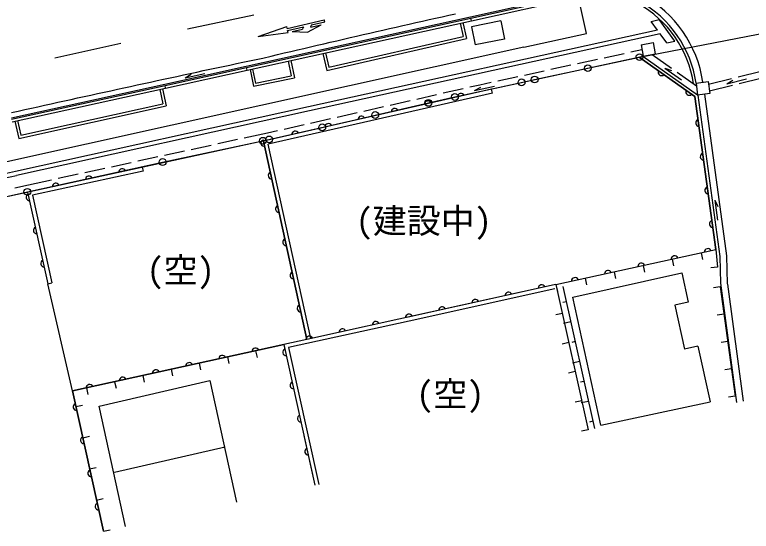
# Model space of a CAD drawing. Units: millimetres, scale not verified. Extents: x 40000 to 680000, y 20000 to 380000.
# Drawn here: x 202890 to 257046, y 266037 to 304046 of the extents above; entities that cross this region are included whole.
import ezdxf
from ezdxf.enums import TextEntityAlignment as Align

# ---------------------------------------------------------------- set-up
doc = ezdxf.new("R2010")
doc.units = ezdxf.units.MM
doc.header["$LTSCALE"] = 1000
for name, color, linetype, lineweight in [('M-BGD', 7, 'Continuous', 25), ('M-BMK-ROW', 30, 'Continuous', 25), ('M-STR-STRC', 7, 'Continuous', 25)]:
    doc.layers.add(name, color=color, linetype=linetype, lineweight=lineweight)
doc.styles.add('ＭＳ ゴシック', font='')
doc.styles.get('ＭＳ ゴシック').set_extended_font_data('MS Gothic')

msp = doc.modelspace()

# ---------------------------------------------------------------- linework, layer by layer
at = {"layer": 'M-BGD'}
for p, q in [((236408, 303899), (245463, 305904)), ((236430, 303801), (245483, 305806)), ((236473, 303606), (244331, 305346)), ((244943, 302665), (244335, 305346)), ((219908, 300250), (236408, 303899)), ((219930, 300152), (236430, 303801)), ((219973, 299957), (236473, 303606)), ((235631, 303419), (235857, 302446)), ((235826, 303462), (236098, 302296)), ((236473, 303606), (236430, 303801)), ((238630, 303589), (236473, 303159)), ((238630, 303589), (238897, 302248)), ((249687, 303557), (250268, 303694)), ((250156, 302914), (249687, 303557)), ((251422, 302111), (250268, 303694)), ((250156, 302914), (224499, 297275)), ((236473, 303159), (236739, 301819)), ((250349, 302649), (224563, 296982)), ((225841, 299951), (236098, 302296)), ((225991, 300190), (235857, 302446)), ((238897, 302248), (236739, 301819)), ((240314, 301664), (244943, 302665)), ((250841, 301974), (250349, 302649)), ((240314, 301664), (176256, 287439)), ((248943, 301842), (249827, 302010)), ((248943, 301842), (249104, 300996)), ((249827, 302010), (249988, 301164)), ((250849, 301976), (251422, 302111)), ((225553, 301191), (225841, 299951)), ((225748, 301234), (225991, 300190)), ((246225, 300882), (247690, 301201)), ((248179, 301307), (249008, 301487)), ((249104, 300996), (249988, 301164)), ((249756, 301120), (251180, 300114)), ((222993, 300625), (223213, 299557)), ((223189, 300668), (223450, 299402)), ((237197, 298409), (249104, 300996)), ((244270, 300457), (245736, 300776)), ((252892, 298019), (248796, 300929)), ((248796, 300929), (252892, 298019)), ((249073, 300991), (253098, 298146)), ((213922, 298930), (219908, 300250)), ((213944, 298833), (219930, 300152)), ((219973, 299957), (219930, 300152)), ((220384, 300047), (220596, 299018)), ((242316, 300033), (243782, 300351)), ((250679, 300109), (251904, 299243)), ((250679, 300109), (251174, 299942)), ((213987, 298637), (219973, 299957)), ((215413, 299409), (216878, 299732)), ((215413, 299409), (215869, 299664)), ((220189, 300004), (220440, 298782)), ((220596, 299018), (223213, 299557)), ((238407, 299183), (239873, 299502)), ((240361, 299608), (241827, 299927)), ((251588, 299825), (253012, 298819)), ((256087, 299484), (257785, 299904)), ((220440, 298782), (223450, 299402)), ((237089, 298897), (237918, 299077)), ((252986, 299018), (253879, 299133)), ((252986, 299018), (253101, 298127)), ((253879, 299133), (253993, 298242)), ((253903, 298944), (255601, 299364)), ((255245, 298969), (256702, 299329)), ((255245, 298969), (255695, 299234)), ((256150, 298985), (257847, 299405)), ((202640, 296460), (213922, 298930)), ((202662, 296362), (213944, 298833)), ((202705, 296167), (213986, 298637)), ((213549, 298542), (213786, 297487)), ((213745, 298584), (214025, 297334)), ((213986, 298637), (213944, 298833)), ((237953, 298571), (221175, 294743)), ((237953, 298571), (221175, 294743)), ((221579, 294865), (237197, 298409)), ((234400, 298287), (235863, 298619)), ((236350, 298729), (237089, 298897)), ((236699, 298473), (238165, 298792)), ((236699, 298473), (237156, 298726)), ((238019, 298278), (237953, 298571)), ((253967, 298445), (255664, 298865)), ((238019, 298278), (221531, 294517)), ((232449, 297844), (233912, 298176)), ((254430, 286766), (252892, 298019)), ((252892, 298019), (254430, 286766)), ((253993, 298242), (253101, 298127)), ((253112, 298128), (254728, 286254)), ((203189, 294947), (214025, 297334)), ((203340, 295185), (213786, 297487)), ((230499, 297402), (231962, 297733)), ((224499, 297275), (202944, 292519)), ((224563, 296982), (203009, 292226)), ((226598, 296517), (228061, 296848)), ((228548, 296959), (230011, 297291)), ((203101, 296255), (203340, 295185)), ((224648, 296074), (226110, 296406)), ((202906, 296211), (203189, 294947)), ((222697, 295631), (224160, 295963)), ((219766, 294983), (221471, 295353)), ((221471, 295353), (222210, 295521)), ((204000, 291048), (221579, 294865)), ((217812, 294559), (219278, 294877)), ((224358, 280150), (221175, 294743)), ((221175, 294743), (224358, 280150)), ((215857, 294134), (217323, 294453)), ((224651, 280215), (221531, 294517)), ((211949, 293286), (213414, 293604)), ((213903, 293710), (215369, 294028)), ((209994, 292861), (211460, 293180)), ((202944, 292519), (175654, 286413)), ((212267, 292829), (203839, 290999)), ((212267, 292829), (203839, 290999)), ((212331, 292536), (204197, 290769)), ((208040, 292437), (209505, 292755)), ((212267, 292829), (212331, 292536)), ((175720, 286120), (203009, 292226)), ((203892, 291537), (205597, 291907)), ((206085, 292013), (207551, 292331)), ((202891, 291313), (203892, 291537)), ((178086, 285268), (204000, 291048)), ((203839, 290999), (205335, 284247)), ((203839, 290999), (205335, 284247)), ((204197, 290769), (205628, 284312)), ((254369, 290406), (254571, 288919)), ((254369, 290406), (254585, 289930)), ((253363, 286533), (253470, 286044)), ((254430, 286766), (254568, 285471)), ((251228, 286066), (251335, 285578)), ((254728, 286254), (254780, 284285)), ((249093, 285599), (249200, 285111)), ((254568, 285471), (254071, 285418)), ((243932, 283272), (251937, 285042)), ((246958, 285132), (247065, 284644)), ((251937, 285042), (252402, 282890)), ((244823, 284666), (244930, 284177)), ((205335, 284247), (205628, 284312)), ((207128, 276362), (205335, 284247)), ((242542, 284167), (224358, 280150)), ((242542, 284167), (231829, 281799)), ((242606, 283874), (231893, 281506)), ((242688, 284199), (242200, 284091)), ((242688, 284199), (245054, 273508)), ((242688, 284199), (242795, 283710)), ((243201, 284042), (245509, 273595)), ((254763, 284025), (254268, 283956)), ((254763, 284025), (255874, 275976)), ((254780, 284285), (255969, 275517)), ((245996, 273840), (243932, 283272)), ((243449, 282918), (243198, 282863)), ((252402, 282890), (251431, 282670)), ((251431, 282670), (252140, 279431)), ((243161, 282061), (242673, 281953)), ((255041, 282013), (254546, 281944)), ((231893, 281506), (223029, 279550)), ((243773, 281453), (243245, 281337)), ((224358, 280150), (222672, 279778)), ((255318, 280000), (254823, 279932)), ((222672, 279778), (207128, 276362)), ((222672, 279778), (224966, 269426)), ((222672, 279778), (222779, 279290)), ((223029, 279550), (224446, 273142)), ((243634, 279922), (243146, 279814)), ((244096, 279989), (243845, 279933)), ((253126, 279647), (252140, 279431)), ((253126, 279647), (254020, 275564)), ((220599, 279323), (220706, 278834)), ((216454, 278412), (216561, 277923)), ((218527, 278867), (218634, 278379)), ((244420, 278524), (243893, 278408)), ((214382, 277956), (214489, 277468)), ((255596, 277988), (255101, 277920)), ((212309, 277501), (212416, 277012)), ((244108, 277784), (243619, 277676)), ((209100, 275251), (217236, 277126)), ((210237, 277045), (210344, 276557)), ((217236, 277126), (219206, 268188)), ((244744, 277059), (244492, 277004)), ((207128, 276362), (209408, 266037)), ((207128, 276362), (209408, 266037)), ((208164, 276590), (208271, 276101)), ((255874, 275976), (255378, 275908)), ((255874, 275976), (255378, 275908)), ((207381, 275215), (207870, 275322)), ((211040, 266398), (209100, 275251)), ((244581, 275646), (244093, 275538)), ((245067, 275595), (244540, 275478)), ((245996, 273840), (254020, 275564)), ((245391, 274130), (245140, 274075)), ((245054, 273508), (244566, 273400)), ((245054, 273508), (244566, 273400)), ((207888, 272920), (208376, 273028)), ((224154, 273077), (224964, 269426)), ((224446, 273142), (225258, 269488)), ((210223, 270379), (218359, 272254)), ((208395, 270626), (208883, 270733)), ((208902, 268331), (209390, 268439)), ((209408, 266037), (209897, 266144))]:
    msp.add_line(p, q, dxfattribs=at)
for points in [[(242688, 284199), (254430, 286766), (254568, 285471)], [(209408, 266037), (207128, 276362), (222672, 279778)]]:
    msp.add_lwpolyline(points, dxfattribs=at)
for centre, radius, start, end in [((244800, 297792), 8283, 8.514, 61.0288), ((244800, 297792), 8083, 8.3885, 61.0288), ((250450, 299822), 256, 157.2869, 311.9261), ((252488, 298374), 256, 157.2869, 311.9261), ((235701, 297999), 256, 25.5325, 180.1717), ((233263, 297443), 256, 25.5325, 180.1717), ((230826, 296887), 256, 25.5325, 180.1717), ((228389, 296331), 256, 25.5325, 180.1717), ((253214, 296079), 256, 110.4667, 265.106), ((225951, 295775), 256, 25.5325, 180.1717), ((223514, 295219), 256, 25.5325, 180.1717), ((221189, 294594), 215, 56.5023, 287.0649), ((253552, 293602), 256, 110.4667, 265.106), ((210794, 292452), 256, 24.934, 179.5732), ((208351, 291921), 256, 24.934, 179.5732), ((221787, 292202), 256, 114.9881, 269.6273), ((205908, 291390), 256, 24.934, 179.5732), ((253891, 291125), 256, 110.4667, 265.106), ((203979, 290625), 256, 115.1742, 269.8134), ((222320, 289759), 256, 114.9881, 269.6273), ((254230, 288648), 256, 110.4667, 265.106), ((204520, 288184), 256, 115.1742, 269.8134), ((222853, 287317), 256, 114.9881, 269.6273), ((253848, 286581), 256, 25.014, 179.6533), ((205061, 285744), 256, 115.1742, 269.8134), ((251406, 286047), 256, 25.014, 179.6533), ((248964, 285513), 256, 25.014, 179.6533), ((223385, 284874), 256, 114.9881, 269.6273), ((246521, 284979), 256, 25.014, 179.6533), ((244079, 284445), 256, 25.014, 179.6533), ((241637, 283909), 256, 25.1362, 179.7754), ((239196, 283370), 256, 25.1362, 179.7754), ((236755, 282831), 256, 25.1362, 179.7754), ((223918, 282431), 256, 114.9881, 269.6273), ((234314, 282292), 256, 25.1362, 179.7754), ((231873, 281753), 256, 25.1362, 179.7754), ((229432, 281213), 256, 25.1362, 179.7754), ((226990, 280674), 256, 25.1362, 179.7754), ((224549, 280135), 256, 25.1373, 179.7709), ((220598, 279265), 256, 25.0761, 179.7153), ((218156, 278728), 256, 25.0761, 179.7153), ((222854, 279215), 256, 115.1774, 269.8166), ((215714, 278191), 256, 25.0761, 179.7153), ((213272, 277655), 256, 25.0761, 179.7153), ((210831, 277118), 256, 25.0761, 179.7153), ((208389, 276581), 256, 25.0761, 179.7153), ((223395, 276774), 256, 115.1774, 269.8166), ((207446, 275182), 256, 115.1355, 269.7747), ((223936, 274333), 256, 115.1774, 269.8166), ((207985, 272740), 256, 115.1355, 269.7747), ((224477, 271892), 256, 115.1774, 269.8166), ((208525, 270299), 256, 115.1355, 269.7747), ((209064, 267858), 256, 115.1355, 269.7747)]:
    msp.add_arc(centre, radius, start, end, dxfattribs=at)
at = {"layer": 'M-BMK-ROW'}
for p, q in [((248824, 300921), (258319, 302758)), ((245028, 300115), (248824, 300921)), ((241118, 299280), (245028, 300115)), ((235254, 297996), (240155, 299069)), ((240155, 299069), (241118, 299280)), ((233304, 297557), (235254, 297996)), ((229398, 296663), (233304, 297557)), ((225499, 295755), (229398, 296663)), ((221599, 294870), (225499, 295755)), ((213762, 293205), (221131, 294771)), ((221131, 294771), (221599, 294870)), ((203818, 291015), (213762, 293205)), ((197748, 289655), (203818, 291015))]:
    msp.add_line(p, q, dxfattribs=at)
for centre in [(248824, 300921), (245028, 300115), (241118, 299280), (240155, 299069), (235254, 297996), (233304, 297557), (229398, 296663), (225499, 295755), (221131, 294771), (221599, 294870), (213762, 293205), (203818, 291015)]:
    msp.add_circle(centre, 250, dxfattribs=at)
at = {"layer": 'M-STR-STRC'}
for p, q in [((215604, 303006), (220459, 304039)), ((233838, 303793), (234323, 303902)), ((234323, 303902), (234807, 304010)), ((234807, 304010), (235291, 304118)), ((222919, 303028), (225645, 303666)), ((222919, 303028), (225645, 303666)), ((224419, 302763), (225422, 303305)), ((224419, 302763), (225422, 303305)), ((224643, 303123), (225422, 303305)), ((224643, 303123), (225422, 303305)), ((224706, 303292), (225680, 303520)), ((224706, 303292), (225680, 303520)), ((225680, 303520), (225645, 303666)), ((231417, 303247), (231901, 303357)), ((231901, 303357), (232385, 303466)), ((232385, 303466), (232870, 303576)), ((232870, 303576), (233354, 303685)), ((233354, 303685), (233838, 303793)), ((220794, 302454), (222885, 303174)), ((220794, 302454), (222885, 303174)), ((220794, 302454), (222987, 302736)), ((220794, 302454), (222987, 302736)), ((222919, 303028), (222885, 303174)), ((222919, 303028), (222885, 303174)), ((222953, 302882), (224122, 303155)), ((222953, 302882), (224122, 303155)), ((222987, 302736), (222953, 302882)), ((222987, 302736), (222953, 302882)), ((223279, 302804), (224058, 302987)), ((223279, 302804), (224058, 302987)), ((223279, 302804), (224419, 302763)), ((223279, 302804), (224419, 302763)), ((228996, 302694), (229480, 302805)), ((229480, 302805), (229964, 302916)), ((229964, 302916), (230448, 303026)), ((230448, 303026), (230932, 303137)), ((230932, 303137), (231417, 303247)), ((226575, 302135), (227059, 302247)), ((227059, 302247), (227543, 302359)), ((227543, 302359), (228027, 302471)), ((228027, 302471), (228511, 302583)), ((228511, 302583), (228996, 302694)), ((205832, 300881), (210701, 301947)), ((224155, 301571), (224639, 301684)), ((224639, 301684), (225123, 301797)), ((225123, 301797), (225607, 301910)), ((225607, 301910), (226091, 302023)), ((226091, 302023), (226575, 302135)), ((221734, 301001), (222218, 301115)), ((222218, 301115), (222702, 301229)), ((222702, 301229), (223186, 301343)), ((223186, 301343), (223671, 301457)), ((223671, 301457), (224155, 301571)), ((219672, 300551), (220158, 300653)), ((220158, 300653), (220644, 300756)), ((220644, 300756), (221129, 300858)), ((221129, 300857), (221734, 301001)), ((216756, 299929), (217242, 300033)), ((217242, 300033), (217728, 300137)), ((217728, 300137), (218214, 300241)), ((218214, 300241), (218700, 300344)), ((218700, 300344), (219186, 300447)), ((219186, 300447), (219672, 300551)), ((214325, 299407), (214811, 299512)), ((214811, 299512), (215297, 299616)), ((215297, 299616), (215783, 299721)), ((215783, 299721), (216270, 299825)), ((216270, 299825), (216756, 299929)), ((211894, 298880), (212380, 298986)), ((212380, 298986), (212866, 299092)), ((212866, 299092), (213353, 299197)), ((213353, 299197), (213839, 299302)), ((213839, 299302), (214325, 299407)), ((209462, 298350), (209949, 298457)), ((209949, 298457), (210435, 298563)), ((210435, 298563), (210921, 298669)), ((210921, 298669), (211408, 298775)), ((211408, 298775), (211894, 298880)), ((207031, 297817), (207517, 297924)), ((207517, 297924), (208003, 298031)), ((208003, 298031), (208490, 298137)), ((208490, 298137), (208976, 298244)), ((208976, 298244), (209462, 298350)), ((253608, 298192), (255227, 286295)), ((204598, 297280), (205085, 297388)), ((205085, 297388), (205571, 297495)), ((205571, 297495), (206058, 297603)), ((206058, 297603), (206544, 297710)), ((206544, 297710), (207031, 297817)), ((202652, 296849), (203138, 296957)), ((203138, 296957), (203625, 297065)), ((203625, 297065), (204112, 297173)), ((204112, 297173), (204598, 297280)), ((255227, 286295), (255281, 284234)), ((255292, 284231), (256462, 275603))]:
    msp.add_line(p, q, dxfattribs=at)
for centre, radius, start, end in [((244800, 297792), 8783, 8.514, 61.0288), ((224897, 303124), 254, 138.6985, 180.2423), ((224897, 303124), 254, 138.6985, 180.2423), ((224552, 302898), 502, 149.1272, 169.8136), ((224552, 302898), 502, 149.1272, 169.8136)]:
    msp.add_arc(centre, radius, start, end, dxfattribs=at)

# ---------------------------------------------------------------- texts
at = {"layer": 'M-BGD', "style": 'ＭＳ ゴシック'}
for s, p in [('(建設中)', (227966, 287418)), ('(空)', (212591, 283777)), ('(空)', (232416, 274673))]:
    msp.add_text(s, height=1833, dxfattribs=at).set_placement(p, align=Align.BOTTOM_LEFT)

doc.saveas('drawing.dxf')
